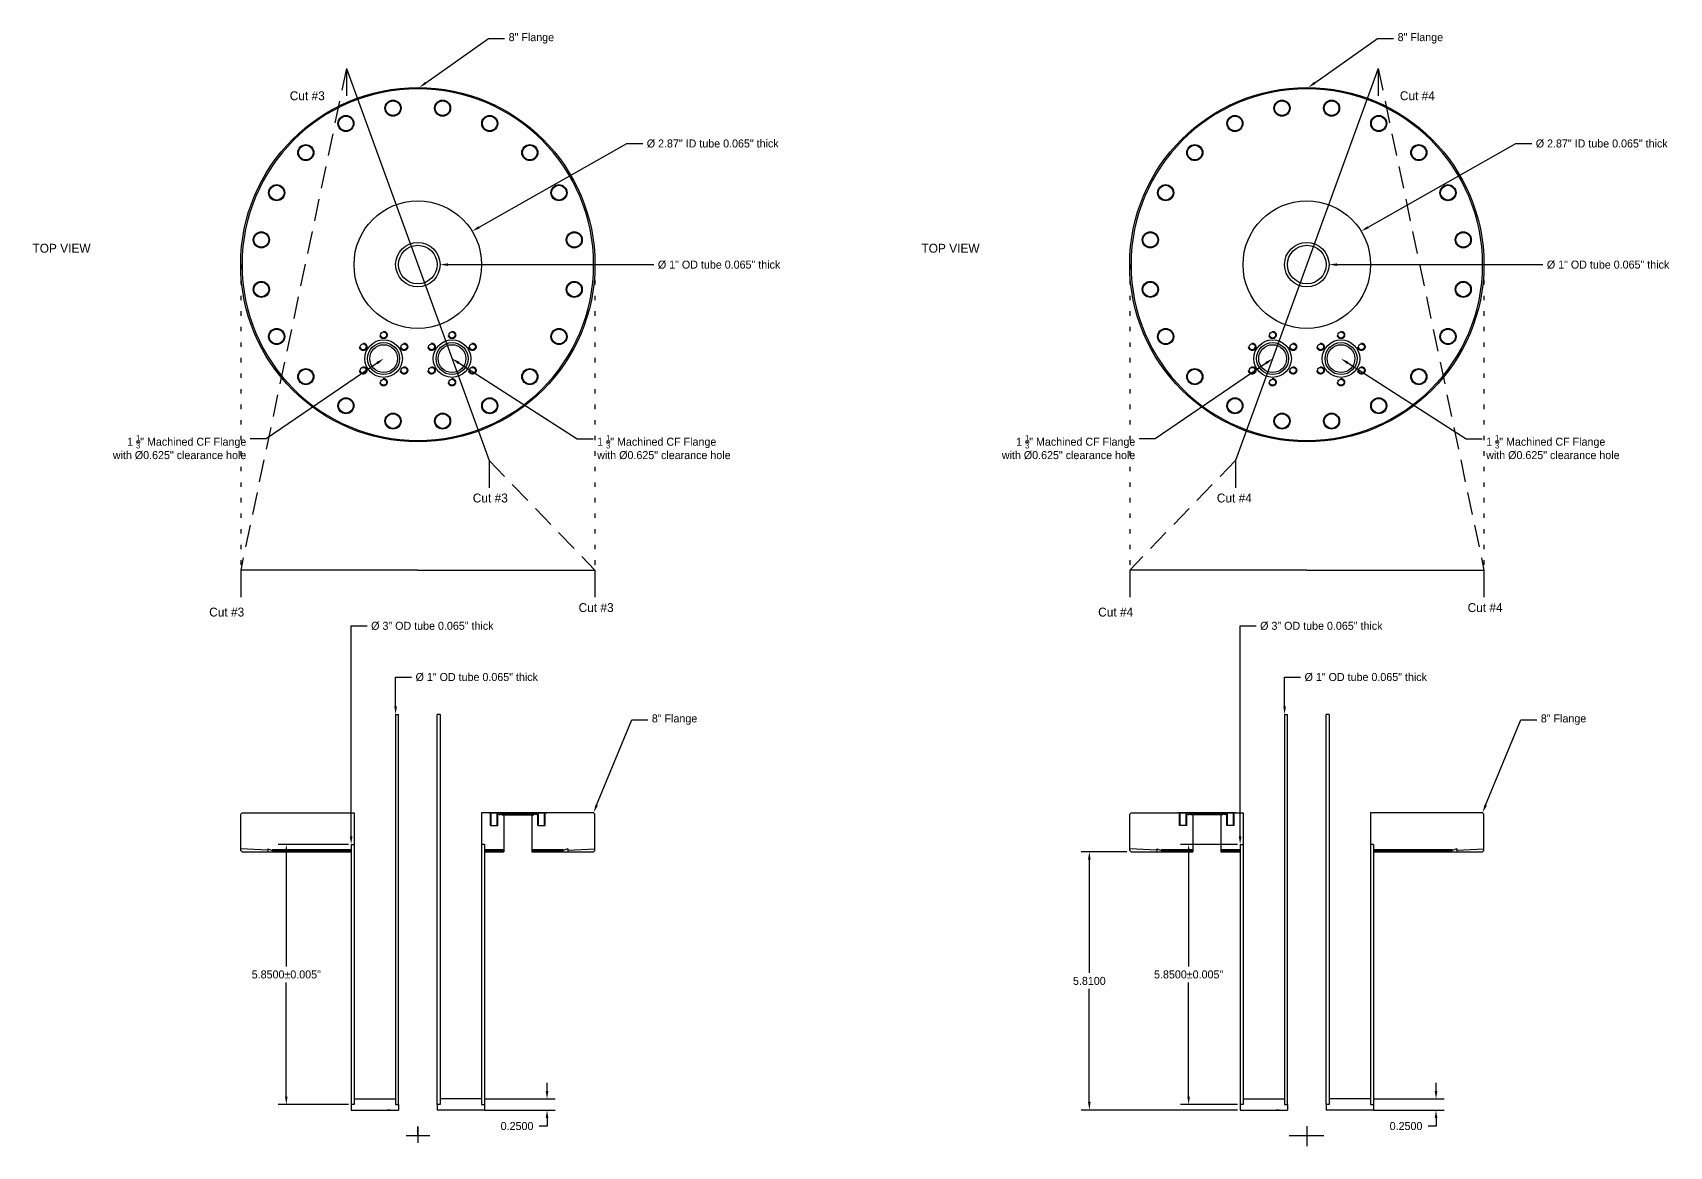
# Model space of a CAD drawing. Header units: inches. Extents: x -25 to 257, y -83 to 99.
# Drawn here: x 156.18 to 193, y -67.51 to -42.46 of the extents above; entities that cross this region are included whole.
import ezdxf
from ezdxf import colors
from ezdxf.entities.mleader import LeaderData, LeaderLine
from ezdxf.math import Vec2, Vec3

# ---------------------------------------------------------------- set-up
doc = ezdxf.new("R2010")
doc.units = ezdxf.units.IN
doc.header["$MEASUREMENT"] = 0
for name, pattern in [('DASHED', [0.75, 0.5, -0.25]), ('DOT', [0.25, 0, -0.25]), ('HIDDEN', [0.375, 0.25, -0.125])]:
    doc.linetypes.add(name, pattern=pattern)
doc.layers.add('DEFAULT_2', color=8, linetype='HIDDEN')
doc.dimstyles.get("Standard").update_dxf_attribs({"dimtxt": 0.18, "dimasz": 0.18, "dimexe": 0.18, "dimexo": 0.0625, "dimgap": 0.09, "dimtad": 0, "dimtih": 1, "dimtoh": 1, "dimdec": 4, "dimzin": 0, "dimdsep": 46, "dimtxsty": 'Standard', "dimcen": 0.09, "dimadec": 0, "dimazin": 0, "dimtfac": 1, "dimtdec": 4, "dimtofl": 0, "dimtmove": 0, "dimatfit": 3, "dimfxl": 1, "dimtolj": 1, "dimtzin": 0, "dimarcsym": 0})

# ---------------------------------------------------------------- blocks, each defined once
blk = doc.blocks.new('*D64')
at = {"color": 0, "lineweight": -2, "transparency": 16777216}
for p, q in [((167.751, -66.266), (167.751, -66.086)), ((166.341, -66.446), (167.931, -66.446)), ((166.341, -66.696), (167.931, -66.696)), ((167.751, -66.876), (167.751, -67.056)), ((167.751, -67.056), (167.571, -67.056))]:
    blk.add_line(p, q, dxfattribs=at)
at = {"color": 0, "transparency": 16777216}
for points in [[(167.721, -66.266), (167.781, -66.266), (167.751, -66.446)], [(167.721, -66.876), (167.781, -66.876), (167.751, -66.696)]]:
    blk.add_solid(points, dxfattribs=at)
at = {"layer": 'DEFPOINTS', "color": 0, "transparency": 16777216}
for p in [(166.279, -66.446), (166.279, -66.696), (167.751, -66.696)]:
    blk.add_point(p, dxfattribs=at)
at = {"color": 0, "transparency": 16777216, "insert": (167.076, -67.056), "char_height": 0.18, "attachment_point": 5}
blk.add_mtext('\\A1;0.2500', dxfattribs=at)
blk = doc.blocks.new('*D65')
at = {"color": 0, "lineweight": -2, "transparency": 16777216}
for p, q in [((187.751, -66.266), (187.751, -66.086)), ((186.341, -66.446), (187.931, -66.446)), ((186.341, -66.696), (187.931, -66.696)), ((187.751, -66.876), (187.751, -67.056)), ((187.751, -67.056), (187.571, -67.056))]:
    blk.add_line(p, q, dxfattribs=at)
at = {"color": 0, "transparency": 16777216}
for points in [[(187.721, -66.266), (187.781, -66.266), (187.751, -66.446)], [(187.721, -66.876), (187.781, -66.876), (187.751, -66.696)]]:
    blk.add_solid(points, dxfattribs=at)
at = {"layer": 'DEFPOINTS', "color": 0, "transparency": 16777216}
for p in [(186.279, -66.446), (186.279, -66.696), (187.751, -66.696)]:
    blk.add_point(p, dxfattribs=at)
at = {"color": 0, "transparency": 16777216, "insert": (187.076, -67.056), "char_height": 0.18, "attachment_point": 5}
blk.add_mtext('\\A1;0.2500', dxfattribs=at)
blk = doc.blocks.new('*D69')
at = {"color": 0, "lineweight": -2, "transparency": 16777216}
for p, q in [((163.281, -60.721), (161.705, -60.721)), ((161.885, -60.901), (161.885, -63.466)), ((161.885, -66.391), (161.885, -63.826)), ((163.281, -66.571), (161.705, -66.571))]:
    blk.add_line(p, q, dxfattribs=at)
at = {"color": 0, "transparency": 16777216}
for points in [[(161.855, -60.901), (161.915, -60.901), (161.885, -60.721)], [(161.855, -66.391), (161.915, -66.391), (161.885, -66.571)]]:
    blk.add_solid(points, dxfattribs=at)
at = {"layer": 'DEFPOINTS', "color": 0, "transparency": 16777216}
for p in [(163.344, -60.721), (161.885, -66.571), (163.344, -66.571)]:
    blk.add_point(p, dxfattribs=at)
at = {"color": 0, "transparency": 16777216, "insert": (161.885, -63.646), "char_height": 0.18, "attachment_point": 5}
blk.add_mtext('\\A1;5.8500%%P0.005"', dxfattribs=at)
blk = doc.blocks.new('*D70')
at = {"color": 0, "lineweight": -2, "transparency": 16777216}
for p, q in [((183.281, -60.721), (182.005, -60.721)), ((182.185, -60.901), (182.185, -63.466)), ((182.185, -66.391), (182.185, -63.826)), ((183.281, -66.571), (182.005, -66.571))]:
    blk.add_line(p, q, dxfattribs=at)
at = {"color": 0, "transparency": 16777216}
for points in [[(182.155, -60.901), (182.215, -60.901), (182.185, -60.721)], [(182.155, -66.391), (182.215, -66.391), (182.185, -66.571)]]:
    blk.add_solid(points, dxfattribs=at)
at = {"layer": 'DEFPOINTS', "color": 0, "transparency": 16777216}
for p in [(182.185, -60.721), (183.344, -60.721), (183.344, -66.571)]:
    blk.add_point(p, dxfattribs=at)
at = {"color": 0, "transparency": 16777216, "insert": (182.185, -63.646), "char_height": 0.18, "attachment_point": 5}
blk.add_mtext('\\A1;5.8500%%P0.005"', dxfattribs=at)
blk = doc.blocks.new('*D75')
at = {"color": 0, "lineweight": -2, "transparency": 16777216}
for p, q in [((180.796, -60.886), (179.771, -60.886)), ((179.951, -61.066), (179.951, -63.611)), ((179.951, -66.516), (179.951, -63.971)), ((183.281, -66.696), (179.771, -66.696))]:
    blk.add_line(p, q, dxfattribs=at)
at = {"color": 0, "transparency": 16777216}
for points in [[(179.921, -61.066), (179.981, -61.066), (179.951, -60.886)], [(179.921, -66.516), (179.981, -66.516), (179.951, -66.696)]]:
    blk.add_solid(points, dxfattribs=at)
at = {"layer": 'DEFPOINTS', "color": 0, "transparency": 16777216}
for p in [(180.859, -60.886), (179.951, -66.696), (183.344, -66.696)]:
    blk.add_point(p, dxfattribs=at)
at = {"color": 0, "transparency": 16777216, "insert": (179.951, -63.791), "char_height": 0.18, "attachment_point": 5}
blk.add_mtext('\\A1;5.8100', dxfattribs=at)

msp = doc.modelspace()

# ---------------------------------------------------------------- linework, layer by layer
at = {"linetype": 'DASHED'}
for p, q in [((163.23807, -43.26505), (160.85876, -54.54782)), ((186.44945, -43.26505), (188.82876, -54.54782)), ((166.44752, -52.08293), (168.82876, -54.54782)), ((183.23807, -52.08293), (180.85876, -54.54782))]:
    msp.add_line(p, q, dxfattribs=at)
for p, q in [((163.23807, -43.26505), (163.23807, -43.87847)), ((163.23807, -43.26505), (166.44752, -52.08293)), ((186.44945, -43.26505), (183.24, -52.08293)), ((186.44945, -43.26505), (186.44945, -43.87847)), ((166.44752, -52.08293), (166.44752, -52.69634)), ((183.24, -52.08293), (183.24, -52.69634)), ((164.84376, -54.54782), (160.85876, -54.54782)), ((160.85876, -54.54782), (160.85876, -55.16123)), ((164.84376, -54.54782), (168.82876, -54.54782)), ((168.82876, -54.54782), (168.82876, -55.16123)), ((184.84376, -54.54782), (180.85876, -54.54782)), ((180.85876, -54.54782), (180.85876, -55.16123)), ((184.84376, -54.54782), (188.82876, -54.54782)), ((188.82876, -54.54782), (188.82876, -55.16123)), ((164.34376, -57.79583), (164.34376, -66.44583)), ((164.34376, -57.79583), (164.40876, -57.79583)), ((164.40876, -66.57083), (164.40876, -57.79583)), ((165.34376, -57.79583), (165.27876, -57.79583)), ((165.27876, -66.57083), (165.27876, -57.79583)), ((165.34376, -57.79583), (165.34376, -66.44583)), ((184.34376, -57.79583), (184.34376, -66.44583)), ((184.34376, -57.79583), (184.40876, -57.79583)), ((184.40876, -66.57083), (184.40876, -57.79583)), ((185.34376, -57.79583), (185.27876, -57.79583)), ((185.27876, -66.57083), (185.27876, -57.79583)), ((185.34376, -57.79583), (185.34376, -66.44583)), ((163.40876, -60.00583), (163.40876, -66.44583)), ((166.27876, -60.00583), (166.27876, -66.44583)), ((183.40876, -60.00583), (183.40876, -66.44583)), ((186.27876, -60.00583), (186.27876, -66.44583)), ((166.48076, -60.29083), (166.64476, -60.29083)), ((167.54276, -60.29083), (167.70676, -60.29083)), ((182.14476, -60.29083), (181.98076, -60.29083)), ((183.20676, -60.29083), (183.04276, -60.29083)), ((163.34376, -60.72083), (163.34376, -66.57083)), ((163.34376, -60.72083), (163.40876, -60.72083)), ((166.34376, -60.72083), (166.27876, -60.72083)), ((166.34376, -60.72083), (166.34376, -66.57083)), ((183.34376, -60.72083), (183.34376, -66.57083)), ((183.34376, -60.72083), (183.40876, -60.72083)), ((186.34376, -60.72083), (186.27876, -60.72083)), ((186.34376, -60.72083), (186.34376, -66.57083)), ((163.40876, -66.57083), (163.34376, -66.57083)), ((163.34376, -66.57083), (163.34376, -66.69583)), ((163.40876, -66.44583), (164.34376, -66.44583)), ((163.40876, -66.44583), (163.40876, -66.57083)), ((164.34376, -66.44583), (164.34376, -66.57083)), ((164.34376, -66.57083), (164.40876, -66.57083)), ((164.40876, -66.57083), (164.40876, -66.69583)), ((165.34376, -66.57083), (165.27876, -66.57083)), ((165.27876, -66.57083), (165.27876, -66.69583)), ((166.27876, -66.44583), (165.34376, -66.44583)), ((165.34376, -66.44583), (165.34376, -66.57083)), ((166.27876, -66.44583), (166.27876, -66.57083)), ((166.27876, -66.57083), (166.34376, -66.57083)), ((166.34376, -66.57083), (166.34376, -66.69583)), ((183.40876, -66.57083), (183.34376, -66.57083)), ((183.34376, -66.57083), (183.34376, -66.69583)), ((183.40876, -66.44583), (184.34376, -66.44583)), ((183.40876, -66.44583), (183.40876, -66.57083)), ((184.34376, -66.44583), (184.34376, -66.57083)), ((184.34376, -66.57083), (184.40876, -66.57083)), ((184.40876, -66.57083), (184.40876, -66.69583)), ((185.34376, -66.57083), (185.27876, -66.57083)), ((185.27876, -66.57083), (185.27876, -66.69583)), ((186.27876, -66.44583), (185.34376, -66.44583)), ((185.34376, -66.44583), (185.34376, -66.57083)), ((186.27876, -66.44583), (186.27876, -66.57083)), ((186.27876, -66.57083), (186.34376, -66.57083)), ((186.34376, -66.57083), (186.34376, -66.69583)), ((163.34376, -66.69583), (164.40876, -66.69583)), ((164.21876, -66.69583), (164.15626, -66.69583)), ((166.34376, -66.69583), (165.27876, -66.69583)), ((183.34376, -66.69583), (184.40876, -66.69583)), ((184.21876, -66.69583), (184.15626, -66.69583)), ((186.34376, -66.69583), (185.27876, -66.69583)), ((164.58435, -67.26583), (165.11363, -67.26583)), ((164.84376, -67.26583), (164.84376, -67.06692)), ((164.84376, -67.06692), (164.84376, -67.43561)), ((184.44754, -67.26583), (185.22906, -67.26583)), ((184.84376, -67.05876), (184.84376, -67.51023))]:
    msp.add_line(p, q)
at = {"linetype": 'DOT'}
for p, q in [((160.85876, -47.67663), (160.85876, -54.54782)), ((168.82876, -47.67663), (168.82876, -54.54782)), ((180.85876, -47.67663), (180.85876, -54.54782)), ((188.82876, -47.67663), (188.82876, -54.54782))]:
    msp.add_line(p, q, dxfattribs=at)
at = {"color": 7, "linetype": 'Continuous'}
for p, q in [((160.85876, -60.03583), (160.88876, -60.00583)), ((160.88876, -60.00583), (163.40876, -60.00583)), ((161.93876, -60.00583), (163.40876, -60.00583)), ((168.79876, -60.00583), (166.27876, -60.00583)), ((166.43876, -60.00583), (167.74876, -60.00583)), ((166.43876, -60.00583), (167.74876, -60.00583)), ((166.49476, -60.29083), (166.49476, -60.00583)), ((166.63076, -60.29083), (166.63076, -60.00583)), ((166.67176, -60.0544), (166.67176, -60.00583)), ((167.51576, -60.0544), (167.51576, -60.00583)), ((167.55676, -60.29083), (167.55676, -60.00583)), ((167.69276, -60.29083), (167.69276, -60.00583)), ((168.82876, -60.03583), (168.79876, -60.00583)), ((180.85876, -60.03583), (180.88876, -60.00583)), ((180.88876, -60.00583), (183.40876, -60.00583)), ((183.24876, -60.00583), (181.93876, -60.00583)), ((183.24876, -60.00583), (181.93876, -60.00583)), ((181.93876, -60.00583), (183.24876, -60.00583)), ((181.99476, -60.29083), (181.99476, -60.00583)), ((182.13076, -60.29083), (182.13076, -60.00583)), ((182.17176, -60.0544), (182.17176, -60.00583)), ((183.01576, -60.0544), (183.01576, -60.00583)), ((183.05676, -60.29083), (183.05676, -60.00583)), ((183.19276, -60.29083), (183.19276, -60.00583)), ((188.79876, -60.00583), (186.27876, -60.00583)), ((188.82876, -60.03583), (188.79876, -60.00583)), ((160.85876, -60.81582), (160.85876, -60.03583)), ((166.67176, -60.0544), (166.73376, -60.03183)), ((166.73376, -60.05583), (166.73376, -60.03183)), ((167.45376, -60.03183), (166.73376, -60.03183)), ((166.73376, -60.05583), (167.45376, -60.05583)), ((166.78126, -60.05583), (166.78126, -60.88583)), ((167.40626, -60.05583), (167.40626, -60.88583)), ((167.51576, -60.0544), (167.45376, -60.03183)), ((167.45376, -60.05583), (167.45376, -60.03183)), ((168.82876, -60.81582), (168.82876, -60.03583)), ((180.85876, -60.81582), (180.85876, -60.03583)), ((182.17176, -60.0544), (182.23376, -60.03183)), ((182.23376, -60.03183), (182.95376, -60.03183)), ((182.23376, -60.05583), (182.23376, -60.03183)), ((182.95376, -60.05583), (182.23376, -60.05583)), ((182.28126, -60.05583), (182.28126, -60.88583)), ((182.90626, -60.05583), (182.90626, -60.88583)), ((182.95376, -60.05583), (182.95376, -60.03183)), ((183.01576, -60.0544), (182.95376, -60.03183)), ((188.82876, -60.81582), (188.82876, -60.03583)), ((161.46876, -60.84778), (160.85876, -60.81582)), ((160.85888, -60.85583), (160.85888, -60.81582)), ((160.85888, -60.85583), (160.88888, -60.88583)), ((160.88888, -60.88583), (163.34376, -60.88583)), ((161.46876, -60.82162), (161.46876, -60.84778)), ((161.46876, -60.82162), (161.57376, -60.85983)), ((161.4689, -60.84779), (161.4689, -60.88583)), ((161.57376, -60.83583), (161.57376, -60.85983)), ((161.57376, -60.83583), (163.34376, -60.83583)), ((161.57376, -60.85983), (163.34376, -60.85983)), ((166.34376, -60.83583), (166.78126, -60.83583)), ((166.34376, -60.85983), (166.78126, -60.85983)), ((166.34376, -60.88583), (166.78126, -60.88583)), ((167.40626, -60.83583), (168.11376, -60.83583)), ((167.40626, -60.85983), (168.11376, -60.85983)), ((167.40626, -60.88583), (168.79864, -60.88583)), ((168.21876, -60.82162), (168.11376, -60.85983)), ((168.11376, -60.83583), (168.11376, -60.85983)), ((168.21861, -60.84779), (168.21861, -60.88583)), ((168.21876, -60.84778), (168.82876, -60.81582)), ((168.21876, -60.82162), (168.21876, -60.84778)), ((168.79864, -60.88583), (168.82864, -60.85583)), ((168.82864, -60.85583), (168.82864, -60.81582)), ((181.46876, -60.84778), (180.85876, -60.81582)), ((180.85888, -60.85583), (180.85888, -60.81582)), ((180.85888, -60.85583), (180.88888, -60.88583)), ((180.88888, -60.88583), (182.28126, -60.88583)), ((181.46876, -60.82162), (181.46876, -60.84778)), ((181.46876, -60.82162), (181.57376, -60.85983)), ((181.4689, -60.84779), (181.4689, -60.88583)), ((181.57376, -60.83583), (181.57376, -60.85983)), ((181.57376, -60.83583), (182.28126, -60.83583)), ((181.57376, -60.85983), (182.28126, -60.85983)), ((182.90626, -60.83583), (183.34376, -60.83583)), ((182.90626, -60.85983), (183.34376, -60.85983)), ((182.90626, -60.88583), (183.34376, -60.88583)), ((186.34376, -60.83583), (188.11376, -60.83583)), ((186.34376, -60.85983), (188.11376, -60.85983)), ((186.34376, -60.88583), (188.79864, -60.88583)), ((188.21876, -60.82162), (188.11376, -60.85983)), ((188.11376, -60.83583), (188.11376, -60.85983)), ((188.21861, -60.84779), (188.21861, -60.88583)), ((188.21876, -60.84778), (188.82876, -60.81582)), ((188.21876, -60.82162), (188.21876, -60.84778)), ((188.79864, -60.88583), (188.82864, -60.85583)), ((188.82864, -60.85583), (188.82864, -60.81582))]:
    msp.add_line(p, q, dxfattribs=at)
for centre, radius in [((164.84376, -47.67663), 3.985), ((184.84376, -47.67663), 3.985), ((164.28623, -44.15651), 0.181), ((164.28623, -44.15651), 0.166), ((165.40129, -44.15651), 0.181), ((165.40129, -44.15651), 0.166), ((184.28623, -44.15651), 0.181), ((184.28623, -44.15651), 0.166), ((185.40129, -44.15651), 0.181), ((185.40129, -44.15651), 0.166), ((163.22574, -44.50109), 0.181), ((163.22574, -44.50109), 0.166), ((166.46178, -44.50109), 0.181), ((166.46178, -44.50109), 0.166), ((183.22574, -44.50109), 0.181), ((183.22574, -44.50109), 0.166), ((186.46178, -44.50109), 0.181), ((186.46178, -44.50109), 0.166), ((162.32363, -45.15651), 0.181), ((162.32363, -45.15651), 0.166), ((167.36389, -45.15651), 0.181), ((167.36389, -45.15651), 0.166), ((182.32363, -45.15651), 0.181), ((182.32363, -45.15651), 0.166), ((187.36389, -45.15651), 0.181), ((187.36389, -45.15651), 0.166), ((161.66821, -46.05861), 0.181), ((161.66821, -46.05861), 0.166), ((168.01931, -46.05861), 0.181), ((168.01931, -46.05861), 0.166), ((181.66821, -46.05861), 0.181), ((181.66821, -46.05861), 0.166), ((188.01931, -46.05861), 0.181), ((188.01931, -46.05861), 0.166), ((161.32364, -47.1191), 0.181), ((161.32364, -47.1191), 0.166), ((168.36388, -47.1191), 0.181), ((168.36388, -47.1191), 0.166), ((181.32364, -47.1191), 0.181), ((181.32364, -47.1191), 0.166), ((188.36388, -47.1191), 0.181), ((188.36388, -47.1191), 0.166), ((161.32364, -48.23417), 0.181), ((161.32364, -48.23417), 0.166), ((168.36388, -48.23417), 0.181), ((168.36388, -48.23417), 0.166), ((181.32364, -48.23417), 0.181), ((181.32364, -48.23417), 0.166), ((188.36388, -48.23417), 0.181), ((188.36388, -48.23417), 0.166), ((161.66821, -49.29466), 0.181), ((161.66821, -49.29466), 0.166), ((164.07421, -49.25994), 0.068), ((165.6133, -49.25994), 0.068), ((168.01931, -49.29466), 0.181), ((168.01931, -49.29466), 0.166), ((181.66821, -49.29466), 0.181), ((181.66821, -49.29466), 0.166), ((184.07421, -49.25994), 0.068), ((185.6133, -49.25994), 0.068), ((188.01931, -49.29466), 0.181), ((188.01931, -49.29466), 0.166), ((163.61435, -49.52544), 0.068), ((164.07421, -49.79094), 0.422), ((164.07421, -49.79094), 0.36), ((164.07421, -49.79094), 0.3125), ((164.53407, -49.52544), 0.068), ((165.15345, -49.52544), 0.068), ((165.6133, -49.79094), 0.422), ((165.6133, -49.79094), 0.36), ((165.6133, -49.79094), 0.3125), ((166.07316, -49.52544), 0.068), ((183.61435, -49.52544), 0.068), ((184.07421, -49.79094), 0.422), ((184.07421, -49.79094), 0.36), ((184.07421, -49.79094), 0.3125), ((184.53407, -49.52544), 0.068), ((185.15345, -49.52544), 0.068), ((185.6133, -49.79094), 0.422), ((185.6133, -49.79094), 0.36), ((185.6133, -49.79094), 0.3125), ((186.07316, -49.52544), 0.068), ((162.32363, -50.19676), 0.181), ((162.32363, -50.19676), 0.166), ((163.61435, -50.05644), 0.068), ((164.53407, -50.05644), 0.068), ((165.15345, -50.05644), 0.068), ((166.07316, -50.05644), 0.068), ((167.36389, -50.19676), 0.181), ((167.36389, -50.19676), 0.166), ((182.32363, -50.19676), 0.181), ((182.32363, -50.19676), 0.166), ((183.61435, -50.05644), 0.068), ((184.53407, -50.05644), 0.068), ((185.15345, -50.05644), 0.068), ((186.07316, -50.05644), 0.068), ((187.36389, -50.19676), 0.181), ((187.36389, -50.19676), 0.166), ((164.07421, -50.32194), 0.068), ((165.6133, -50.32194), 0.068), ((184.07421, -50.32194), 0.068), ((185.6133, -50.32194), 0.068), ((163.22574, -50.85218), 0.181), ((163.22574, -50.85218), 0.166), ((166.46178, -50.85218), 0.181), ((166.46178, -50.85218), 0.166), ((183.22574, -50.85218), 0.181), ((183.22574, -50.85218), 0.166), ((186.46178, -50.85218), 0.181), ((186.46178, -50.85218), 0.166), ((164.28623, -51.19675), 0.181), ((164.28623, -51.19675), 0.166), ((165.40129, -51.19675), 0.181), ((165.40129, -51.19675), 0.166), ((184.28623, -51.19675), 0.181), ((184.28623, -51.19675), 0.166), ((185.40129, -51.19675), 0.181), ((185.40129, -51.19675), 0.166)]:
    msp.add_circle(centre, radius, dxfattribs=at)
for centre, radius in [((164.84376, -47.67663), 1.435), ((184.84376, -47.67663), 1.435), ((164.84376, -47.67663), 0.5), ((164.84376, -47.67663), 0.435), ((184.84376, -47.67663), 0.5), ((184.84376, -47.67663), 0.435)]:
    msp.add_circle(centre, radius)
for centre, start, end in [((164.84376, -47.67663), 90, 270), ((164.84376, -47.67663), 270, 90), ((184.84376, -47.67663), 90, 270), ((184.84376, -47.67663), 270, 90)]:
    msp.add_arc(centre, 3.955, start, end, dxfattribs=at)
at = {"layer": 'DEFAULT_2', "color": 8, "linetype": 'HIDDEN'}
for p, q in [((166.48076, -60.29083), (166.48076, -60.00583)), ((166.64476, -60.29083), (166.64476, -60.00583)), ((167.54276, -60.29083), (167.54276, -60.00583)), ((167.70676, -60.29083), (167.70676, -60.00583)), ((181.98076, -60.29083), (181.98076, -60.00583)), ((182.14476, -60.29083), (182.14476, -60.00583)), ((183.04276, -60.29083), (183.04276, -60.00583)), ((183.20676, -60.29083), (183.20676, -60.00583))]:
    msp.add_line(p, q, dxfattribs=at)
for centre in [(164.07421, -49.25994), (165.6133, -49.25994), (184.07421, -49.25994), (185.6133, -49.25994), (163.61435, -49.52544), (164.53407, -49.52544), (165.15345, -49.52544), (166.07316, -49.52544), (183.61435, -49.52544), (184.53407, -49.52544), (185.15345, -49.52544), (186.07316, -49.52544), (163.61435, -50.05644), (164.53407, -50.05644), (165.15345, -50.05644), (166.07316, -50.05644), (183.61435, -50.05644), (184.53407, -50.05644), (185.15345, -50.05644), (186.07316, -50.05644), (164.07421, -50.32194), (165.6133, -50.32194), (184.07421, -50.32194), (185.6133, -50.32194)]:
    msp.add_circle(centre, 0.082, dxfattribs=at)

# ---------------------------------------------------------------- texts
at = {"char_height": 0.2}
for s, width, insert, attachment_point in [('Cut #3', 1.172235, (161.96234, -43.7775), 1), ('Cut #4', 1.172235, (187.72518, -43.7775), 3), ('TOP VIEW', 3.2562863, (156.17427, -47.20872), 1), ('TOP VIEW', 3.2562863, (176.17427, -47.20872), 1), ('Cut #3', 1.172235, (166.0803, -52.82729), 1), ('Cut #4', 1.172235, (183.60722, -52.82729), 3), ('Cut #3', 1.172235, (160.14963, -55.39267), 1), ('Cut #3', 1.172235, (168.46154, -55.29218), 1), ('Cut #4', 1.172235, (180.14963, -55.39267), 1), ('Cut #4', 1.172235, (188.46154, -55.29218), 1)]:
    msp.add_mtext_dynamic_manual_height_columns(s, width=width, gutter_width=1, heights=[0], dxfattribs=dict(at, insert=insert, attachment_point=attachment_point))

# ---------------------------------------------------------------- dimensions: what is measured, and where the dimension line sits
dim = msp.add_linear_dim(base=(161.88545, -66.57083), p1=(163.34376, -60.72083), p2=(163.34376, -66.57083), angle=90, text='<>%%P0.005"', dimstyle='Standard')
dim.commit()
dim.dimension.update_dxf_attribs({"geometry": '*D69', "text_midpoint": (161.88545, -63.64583)})
dim = msp.add_linear_dim(base=(182.18461, -60.72083), p1=(183.34376, -66.57083), p2=(183.34376, -60.72083), angle=90, text='<>%%P0.005"', dimstyle='Standard')
dim.commit()
dim.dimension.update_dxf_attribs({"geometry": '*D70', "text_midpoint": (182.18461, -63.64583), "dimtype": 160})
for base, p1, p2, picture, middle in [((179.95125, -66.69583), (180.85876, -60.88583), (183.34376, -66.69583), '*D75', (179.95125, -63.79083)), ((167.75142, -66.69583), (166.27876, -66.44583), (166.27876, -66.69583), '*D64', (167.07642, -67.05583)), ((187.75142, -66.69583), (186.27876, -66.44583), (186.27876, -66.69583), '*D65', (187.07642, -67.05583))]:
    dim = msp.add_linear_dim(base=base, p1=p1, p2=p2, angle=90, dimstyle='Standard')
    dim.commit()
    dim.dimension.update_dxf_attribs({"geometry": picture, "text_midpoint": middle})

# ---------------------------------------------------------------- leaders
ml = msp.add_multileader_mtext('Standard')
ml.set_content('8" Flange', color=256)
ml.set_leader_properties()
ml.build(insert=Vec2(0, 0))
ml.multileader.update_dxf_attribs({"dogleg_length": 0.36, "arrow_head_size": 0.18})
ctx = ml.context
ctx.base_point, ctx.char_height, ctx.arrow_head_size, ctx.landing_gap_size, ctx.plane_origin = Vec3(166.7975, -42.58964), 0.18, 0.18, 0.09, Vec3(164.87501, -43.69176)
notes = []
notes.append((ctx, [(0, (1, 1, 0), (166.4375, -42.58964), (1, 0), 0.36, [(0, [(164.87501, -43.69176)], 0, [])])]))
ctx.mtext.insert, ctx.mtext.flow_direction = Vec3(166.8875, -42.46964), 5
ml = msp.add_multileader_mtext('Standard')
ml.set_content('8" Flange', color=256)
ml.set_leader_properties()
ml.build(insert=Vec2(0, 0))
ml.multileader.update_dxf_attribs({"dogleg_length": 0.36, "arrow_head_size": 0.18})
ctx = ml.context
ctx.base_point, ctx.char_height, ctx.arrow_head_size, ctx.landing_gap_size, ctx.plane_origin = Vec3(186.7975, -42.58964), 0.18, 0.18, 0.09, Vec3(184.87501, -43.69176)
notes.append((ctx, [(0, (1, 1, 0), (186.4375, -42.58964), (1, 0), 0.36, [(0, [(184.87501, -43.69176)], 0, [])])]))
ctx.mtext.insert, ctx.mtext.flow_direction = Vec3(186.8875, -42.46964), 5
ml = msp.add_multileader_mtext('Standard')
ml.set_content('%%C 2.87" ID tube 0.065" thick', color=256)
ml.set_leader_properties()
ml.build(insert=Vec2(0, 0))
ml.multileader.update_dxf_attribs({"dogleg_length": 0.36, "arrow_head_size": 0.18})
ctx = ml.context
ctx.base_point, ctx.char_height, ctx.arrow_head_size, ctx.landing_gap_size, ctx.plane_origin = Vec3(169.90466, -44.95103), 0.18, 0.18, 0.09, Vec3(164.84376, -47.67663)
notes.append((ctx, [(0, (1, 1, 0), (169.54466, -44.95103), (1, 0), 0.36, [(0, [(166.0657, -46.92425)], 0, [])])]))
ctx.mtext.insert, ctx.mtext.flow_direction = Vec3(169.99466, -44.86103), 5
ml = msp.add_multileader_mtext('Standard')
ml.set_content('%%C 2.87" ID tube 0.065" thick', color=256)
ml.set_leader_properties()
ml.build(insert=Vec2(0, 0))
ml.multileader.update_dxf_attribs({"dogleg_length": 0.36, "arrow_head_size": 0.18})
ctx = ml.context
ctx.base_point, ctx.char_height, ctx.arrow_head_size, ctx.landing_gap_size, ctx.plane_origin = Vec3(189.90466, -44.95103), 0.18, 0.18, 0.09, Vec3(184.84376, -47.67663)
notes.append((ctx, [(0, (1, 1, 0), (189.54466, -44.95103), (1, 0), 0.36, [(0, [(186.0657, -46.92425)], 0, [])])]))
ctx.mtext.insert, ctx.mtext.flow_direction = Vec3(189.99466, -44.86103), 5
ml = msp.add_multileader_mtext('Standard')
ml.set_content('%%C 1" OD tube 0.065" thick', color=256)
ml.set_leader_properties()
ml.build(insert=Vec2(0, 0))
ml.multileader.update_dxf_attribs({"dogleg_length": 0.36, "arrow_head_size": 0.18})
ctx = ml.context
ctx.base_point, ctx.char_height, ctx.arrow_head_size, ctx.landing_gap_size, ctx.plane_origin = Vec3(170.15462, -47.67663), 0.18, 0.18, 0.09, Vec3(164.84376, -47.67663)
notes.append((ctx, [(0, (1, 1, 0), (169.79462, -47.67663), (1, 0), 0.36, [(0, [(165.34376, -47.67663)], 0, [])])]))
ctx.mtext.insert, ctx.mtext.flow_direction = Vec3(170.24462, -47.58663), 5
ml = msp.add_multileader_mtext('Standard')
ml.set_content('%%C 1" OD tube 0.065" thick', color=256)
ml.set_leader_properties()
ml.build(insert=Vec2(0, 0))
ml.multileader.update_dxf_attribs({"dogleg_length": 0.36, "arrow_head_size": 0.18})
ctx = ml.context
ctx.base_point, ctx.char_height, ctx.arrow_head_size, ctx.landing_gap_size, ctx.plane_origin = Vec3(190.15462, -47.67663), 0.18, 0.18, 0.09, Vec3(184.84376, -47.67663)
notes.append((ctx, [(0, (1, 1, 0), (189.79462, -47.67663), (1, 0), 0.36, [(0, [(185.34376, -47.67663)], 0, [])])]))
ctx.mtext.insert, ctx.mtext.flow_direction = Vec3(190.24462, -47.58663), 5
ml = msp.add_multileader_mtext('Standard')
ml.set_content('\\A1;1 {\\H0.7x;\\S1/3;}" Machined CF Flange\\Pwith %%C0.625" clearance hole', color=256)
ml.set_leader_properties()
ml.build(insert=Vec2(0, 0))
ml.multileader.update_dxf_attribs({"dogleg_length": 0.36, "arrow_head_size": 0.18})
ctx = ml.context
ctx.base_point, ctx.char_height, ctx.arrow_head_size, ctx.landing_gap_size, ctx.plane_origin = Vec3(156.60523, -51.5994), 0.18, 0.18, 0.09, Vec3(164.07421, -49.79094)
ctx.text_align_type = 2
notes.append((ctx, [(0, (1, 1, 0), (161.43523, -51.5994), (-1, 0), 0.36, [(0, [(164.07421, -49.79094)], 0, [])])]))
ctx.mtext.insert, ctx.mtext.alignment, ctx.mtext.flow_direction = Vec3(160.98523, -51.5094), 3, 5
ml = msp.add_multileader_mtext('Standard')
ml.set_content('\\A1;1 {\\H0.7x;\\S1/3;}" Machined CF Flange\\Pwith %%C0.625" clearance hole', color=256)
ml.set_leader_properties()
ml.build(insert=Vec2(0, 0))
ml.multileader.update_dxf_attribs({"dogleg_length": 0.36, "arrow_head_size": 0.18})
ctx = ml.context
ctx.base_point, ctx.char_height, ctx.arrow_head_size, ctx.landing_gap_size, ctx.plane_origin = Vec3(168.78848, -51.5994), 0.18, 0.18, 0.09, Vec3(165.6133, -49.79094)
notes.append((ctx, [(0, (1, 1, 0), (168.42848, -51.5994), (1, 0), 0.36, [(0, [(165.6133, -49.79094)], 0, [])])]))
ctx.mtext.insert, ctx.mtext.flow_direction = Vec3(168.87848, -51.5094), 5
ml = msp.add_multileader_mtext('Standard')
ml.set_content('\\A1;1 {\\H0.7x;\\S1/3;}" Machined CF Flange\\Pwith %%C0.625" clearance hole', color=256)
ml.set_leader_properties()
ml.build(insert=Vec2(0, 0))
ml.multileader.update_dxf_attribs({"dogleg_length": 0.36, "arrow_head_size": 0.18})
ctx = ml.context
ctx.base_point, ctx.char_height, ctx.arrow_head_size, ctx.landing_gap_size, ctx.plane_origin = Vec3(176.60523, -51.5994), 0.18, 0.18, 0.09, Vec3(184.07421, -49.79094)
ctx.text_align_type = 2
notes.append((ctx, [(0, (1, 1, 0), (181.43523, -51.5994), (-1, 0), 0.36, [(0, [(184.07421, -49.79094)], 0, [])])]))
ctx.mtext.insert, ctx.mtext.alignment, ctx.mtext.flow_direction = Vec3(180.98523, -51.5094), 3, 5
ml = msp.add_multileader_mtext('Standard')
ml.set_content('\\A1;1 {\\H0.7x;\\S1/3;}" Machined CF Flange\\Pwith %%C0.625" clearance hole', color=256)
ml.set_leader_properties()
ml.build(insert=Vec2(0, 0))
ml.multileader.update_dxf_attribs({"dogleg_length": 0.36, "arrow_head_size": 0.18})
ctx = ml.context
ctx.base_point, ctx.char_height, ctx.arrow_head_size, ctx.landing_gap_size, ctx.plane_origin = Vec3(188.78848, -51.5994), 0.18, 0.18, 0.09, Vec3(185.6133, -49.79094)
notes.append((ctx, [(0, (1, 1, 0), (188.42848, -51.5994), (1, 0), 0.36, [(0, [(185.6133, -49.79094)], 0, [])])]))
ctx.mtext.insert, ctx.mtext.flow_direction = Vec3(188.87848, -51.5094), 5
ml = msp.add_multileader_mtext('Standard')
ml.set_content('%%C 3" OD tube 0.065" thick', color=256)
ml.set_leader_properties()
ml.build(insert=Vec2(0, 0))
ml.multileader.update_dxf_attribs({"dogleg_length": 0.36, "arrow_head_size": 0.18})
ctx = ml.context
ctx.base_point, ctx.char_height, ctx.arrow_head_size, ctx.landing_gap_size, ctx.plane_origin = Vec3(163.70376, -55.80176), 0.18, 0.18, 0.09, Vec3(163.34376, -60.00583)
notes.append((ctx, [(0, (1, 1, 0), (163.34376, -55.80176), (1, 0), 0.36, [(0, [(163.34376, -60.72083)], 0, [])])]))
ctx.mtext.insert, ctx.mtext.flow_direction = Vec3(163.79376, -55.71176), 5
ml = msp.add_multileader_mtext('Standard')
ml.set_content('%%C 3" OD tube 0.065" thick', color=256)
ml.set_leader_properties()
ml.build(insert=Vec2(0, 0))
ml.multileader.update_dxf_attribs({"dogleg_length": 0.36, "arrow_head_size": 0.18})
ctx = ml.context
ctx.base_point, ctx.char_height, ctx.arrow_head_size, ctx.landing_gap_size, ctx.plane_origin = Vec3(183.70376, -55.80176), 0.18, 0.18, 0.09, Vec3(183.34376, -60.00583)
notes.append((ctx, [(0, (1, 1, 0), (183.34376, -55.80176), (1, 0), 0.36, [(0, [(183.34376, -60.72083)], 0, [])])]))
ctx.mtext.insert, ctx.mtext.flow_direction = Vec3(183.79376, -55.71176), 5
ml = msp.add_multileader_mtext('Standard')
ml.set_content('%%C 1" OD tube 0.065" thick', color=256)
ml.set_leader_properties()
ml.build(insert=Vec2(0, 0))
ml.multileader.update_dxf_attribs({"dogleg_length": 0.36, "arrow_head_size": 0.18})
ctx = ml.context
ctx.base_point, ctx.char_height, ctx.arrow_head_size, ctx.landing_gap_size, ctx.plane_origin = Vec3(164.70376, -56.95379), 0.18, 0.18, 0.09, Vec3(164.34376, -57.79583)
notes.append((ctx, [(0, (1, 1, 0), (164.34376, -56.95379), (1, 0), 0.36, [(0, [(164.34376, -57.79583)], 0, [])])]))
ctx.mtext.insert, ctx.mtext.flow_direction = Vec3(164.79376, -56.86379), 5
ml = msp.add_multileader_mtext('Standard')
ml.set_content('%%C 1" OD tube 0.065" thick', color=256)
ml.set_leader_properties()
ml.build(insert=Vec2(0, 0))
ml.multileader.update_dxf_attribs({"dogleg_length": 0.36, "arrow_head_size": 0.18})
ctx = ml.context
ctx.base_point, ctx.char_height, ctx.arrow_head_size, ctx.landing_gap_size, ctx.plane_origin = Vec3(184.70376, -56.95379), 0.18, 0.18, 0.09, Vec3(184.34376, -57.79583)
notes.append((ctx, [(0, (1, 1, 0), (184.34376, -56.95379), (1, 0), 0.36, [(0, [(184.34376, -57.79583)], 0, [])])]))
ctx.mtext.insert, ctx.mtext.flow_direction = Vec3(184.79376, -56.86379), 5
ml = msp.add_multileader_mtext('Standard')
ml.set_content('8" Flange', color=256)
ml.set_leader_properties()
ml.build(insert=Vec2(0, 0))
ml.multileader.update_dxf_attribs({"dogleg_length": 0.36, "arrow_head_size": 0.18})
ctx = ml.context
ctx.base_point, ctx.char_height, ctx.arrow_head_size, ctx.landing_gap_size, ctx.plane_origin = Vec3(170.01872, -57.91526), 0.18, 0.18, 0.09, Vec3(168.79876, -60.00583)
notes.append((ctx, [(0, (1, 1, 0), (169.65872, -57.91526), (1, 0), 0.36, [(0, [(168.79876, -60.00583)], 0, [])])]))
ctx.mtext.insert, ctx.mtext.flow_direction = Vec3(170.10872, -57.79526), 5
ml = msp.add_multileader_mtext('Standard')
ml.set_content('8" Flange', color=256)
ml.set_leader_properties()
ml.build(insert=Vec2(0, 0))
ml.multileader.update_dxf_attribs({"dogleg_length": 0.36, "arrow_head_size": 0.18})
ctx = ml.context
ctx.base_point, ctx.char_height, ctx.arrow_head_size, ctx.landing_gap_size, ctx.plane_origin = Vec3(190.01872, -57.91526), 0.18, 0.18, 0.09, Vec3(188.79876, -60.00583)
notes.append((ctx, [(0, (1, 1, 0), (189.65872, -57.91526), (1, 0), 0.36, [(0, [(188.79876, -60.00583)], 0, [])])]))
ctx.mtext.insert, ctx.mtext.flow_direction = Vec3(190.10872, -57.79526), 5
for ctx, leaders in notes:
    for number, flags, end, landing, length, lines in leaders:
        leader = LeaderData()
        leader.index, (leader.has_last_leader_line, leader.has_dogleg_vector, leader.attachment_direction) = number, flags
        leader.last_leader_point, leader.dogleg_vector, leader.dogleg_length = Vec3(end), Vec3(landing), length
        for number, points, colour, breaks in lines:
            line = LeaderLine()
            line.index, line.vertices, line.color, line.breaks = number, Vec3.list(points), colors.encode_raw_color(colour), breaks
            leader.lines.append(line)
        ctx.leaders.append(leader)

doc.saveas('drawing.dxf')
